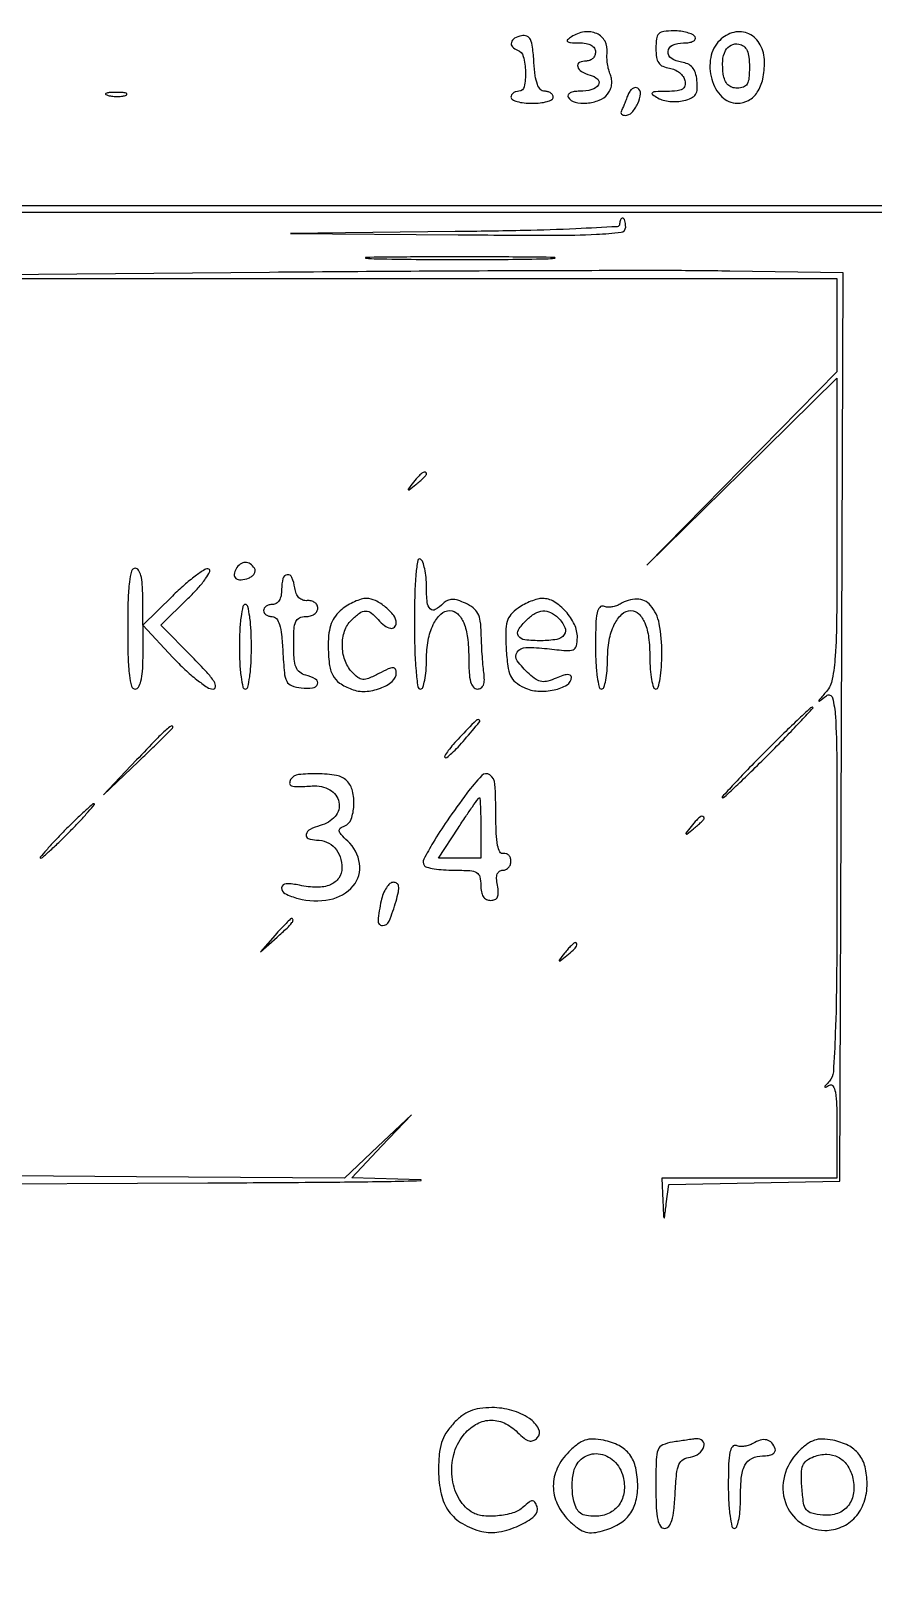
# Model space of a CAD drawing. Extents: x 121 to 921, y 24 to 639.
# Drawn here: x 405.5 to 545, y 383.6 to 639 of the extents above; entities that cross this region are included whole.
import ezdxf

# ---------------------------------------------------------------- set-up
doc = ezdxf.new("R2010")
doc.units = 0

msp = doc.modelspace()

# ---------------------------------------------------------------- linework, layer by layer
for points in [[(495, 638, 0.043106), (494.371881, 637.512621, 0.461139), (494.383071, 637.228862, 0.155556), (494.849063, 637.054211, 0.011096), (496.25, 637.015313, -0.039757), (497.428705, 636.914833, -0.084983), (498.289115, 636.616203, -0.12175), (498.809527, 636.135326, -0.146677), (499, 635.5, -0.099038), (498.885486, 634.927543, -0.097945), (498.559375, 634.440625, -0.097945), (498.072457, 634.114514, -0.099038), (497.5, 634, 0.113151), (496.360909, 633.738878, 0.357636), (496.055329, 633.078139, 0.202028), (496.676029, 632.265746, 0.066072), (498.100616, 631.683939, -0.124544), (499.361674, 630.989131, -0.361902), (499.476809, 630.072252, -0.186904), (498.369498, 629.262018, -0.065632), (496.381966, 629, 0.03685), (495.446685, 628.930977, 0.085479), (494.780573, 628.711803, 0.167127), (494.474324, 628.383847, 0.248314), (494.5, 628, 0.199602), (495.618911, 627.195788, 0.076176), (497.570176, 627.045021, 0.072168), (499.605648, 627.498125, 0.129454), (500.989431, 628.487265, 0.073122), (501.426874, 629.206, 0.064467), (501.66278, 630.0518, 0.064576), (501.675291, 630.928368, 0.07389), (501.458189, 631.737265, -0.041094), (501.182174, 632.549485, -0.025611), (500.987973, 633.536713, -0.025631), (500.895941, 634.536729, -0.041753), (500.932502, 635.387715, 0.155545), (500.584664, 637.275399, 0.167842), (499.215309, 638.544379, 0.142446), (497.155588, 638.817432, 0.106031)], [(509, 636.069551, 0.03667), (509.107866, 634.600774, 0.114699), (509.46834, 633.685042, 0.14057), (510.145071, 633.128703, 0.066861), (511.239784, 632.819551, -0.069036), (512.120946, 632.566582, -0.065066), (512.919609, 632.079806, -0.069535), (513.518456, 631.442931, -0.107272), (513.813108, 630.75, -0.105051), (513.795136, 629.894234, -0.203585), (513.398104, 629.351993, -0.110391), (512.506481, 629.059277, -0.022045), (510.823324, 628.969591, 0.006584), (508.93882, 628.927528, 0.149278), (508.431734, 628.752789, 0.507294), (508.430684, 628.465044, 0.027201), (509.322437, 627.879364, 0.068476), (510.200871, 627.518283, 0.03822), (511.341152, 627.314491, 0.037318), (512.548154, 627.283285, 0.049328), (513.635493, 627.444651, 0.047932), (514.885501, 627.889209, 0.139797), (515.570277, 628.484108, 0.132614), (515.858607, 629.371872, 0.041308), (515.813057, 630.784878, 0.048515), (515.540452, 632.052974, 0.098477), (515.048905, 632.942096, 0.110475), (514.297879, 633.512311, 0.072189), (513.25, 633.819551, -0.108973), (511.562723, 634.45112, -0.280098), (511.019298, 635.577992, -0.269552), (511.766663, 636.617261, -0.10558), (513.559017, 637, 0.035659), (514.520664, 637.068671, 0.083483), (515.205217, 637.287316, 0.1651), (515.521766, 637.615199, 0.253782), (515.5, 638, 0.146547), (515.065839, 638.385578, 0.040338), (514.1996, 638.70625, 0.037109), (513.112115, 638.926388, 0.031397), (511.940983, 639, 0.032062), (510.304512, 638.894954, 0.165332), (509.500899, 638.500895, 0.165947), (509.105611, 637.699625, 0.032361)], [(519.571429, 637.428571, 0.153169), (518.080286, 634.574278, 0.113286), (518.252843, 630.994168, 0.124674), (519.922001, 628.091314, 0.202942), (522.5, 627, 0.12742), (524.373002, 627.485194, 0.122072), (525.810332, 628.823913, 0.094165), (526.705686, 631.000937, 0.050646), (527, 633.899075, 0.122238), (526.307287, 636.69019, 0.161561), (524.427782, 638.490584, 0.171328), (521.934556, 638.751294, 0.138431)], [(486.75, 638.195288, 0.081705), (485.602779, 637.768689, 0.197529), (485.05713, 637.068092, 0.263933), (485.238002, 636.342916, 0.12274), (486.08425, 635.80525, -0.256863), (487.045046, 634.765998, -0.052691), (487.401472, 632.200572, -0.056288), (487.204954, 629.739838, -0.35899), (486.307309, 629, 0.074907), (485.807815, 628.924746, 0.088711), (485.384022, 628.70625, 0.100683), (485.10072, 628.381355, 0.129829), (485, 628, 0.277684), (485.232098, 627.614308, 0.052312), (486.028125, 627.29375, 0.042582), (487.158889, 627.072542, 0.027026), (488.5, 627, 0.027026), (489.841111, 627.072542, 0.042582), (490.971875, 627.29375, 0.052312), (491.767902, 627.614308, 0.277684), (492, 628, 0.143304), (491.888413, 628.381341, 0.099572), (491.574726, 628.70625, 0.08411), (491.105655, 628.925165, 0.067308), (490.55226, 629, -0.210221), (489.880229, 629.295614, -0.097875), (489.374915, 630.125653, -0.054767), (489.019056, 631.565475, -0.017395), (488.80226, 633.768612, 0.012921), (488.575732, 636.30311, 0.079953), (488.222439, 637.557429, 0.191148), (487.638316, 638.111432, 0.144534)], [(524.5, 632.986305, -0.022689), (524.417581, 631.170932, -0.107941), (524.106582, 630.185788, -0.176971), (523.501842, 629.676789, -0.087556), (522.5, 629.5, -0.083533), (521.608553, 629.649977, -0.113148), (520.918301, 630.081476, -0.10261), (520.440102, 630.807775, -0.059323), (520.170919, 631.822726, -0.048908), (520.074406, 634.065624, -0.105901), (520.525459, 635.722771, -0.160697), (521.458814, 636.637579, -0.163162), (522.746976, 636.810212, -0.1183), (523.553734, 636.444349, -0.120499), (524.100083, 635.754297, -0.079817), (524.407604, 634.645529, -0.027822)], [(418.269032, 628.307009, 0.037336), (419.036634, 628.167106, 0.029507), (419.880008, 628.127736, 0.030339), (420.671085, 628.185595, 0.06278), (421.269032, 628.344063, 0.31318), (421.386009, 628.52287, 0.333666), (421.257153, 628.684921, 0.052471), (420.580113, 628.787295, 0.014395), (419.5, 628.805051, 0.012823), (418.431793, 628.764444, 0.080377), (417.900903, 628.643467, 0.597527), (417.883358, 628.48334, 0.087174)], [(504.338745, 628.313382, -0.005938), (504.061286, 627.564119, -0.005723), (503.762793, 626.812368, -0.005671), (503.484779, 626.156201, -0.020715), (503.286791, 625.75, 0.123565), (503.214234, 625.464736, 0.175054), (503.301634, 625.220312, 0.144196), (503.544656, 625.056052, 0.077142), (503.905799, 625, 0.211813), (505.01497, 625.491945, 0.075478), (505.993995, 626.969396, 0.08127), (506.444395, 628.582, 0.289558), (505.995642, 629.502694, 0.172973), (505.560127, 629.595983, 0.123378), (505.092399, 629.410762, 0.09212), (504.66104, 628.960992, 0.059573)], [(503, 607.016072, -0.398356), (502.570687, 606.562726, -0.001998), (495.75436, 606.218564, -0.006334), (487.21158, 605.929832, -0.002685), (475.75, 605.749318), (448.5, 605.466492), (476.25, 605.233246, 0.001471), (491.98287, 605.147299, 0.012035), (499.163874, 605.302061, 0.018772), (503.239565, 605.641763, 0.379289), (504, 606.5, 0.031626), (503.963617, 607.074626, 0.048861), (503.853125, 607.559375, 0.06271), (503.692131, 607.895221, 0.254951), (503.5, 608, 0.188555), (503.309085, 607.92535, 0.089026), (503.146875, 607.710971, 0.068844), (503.036871, 607.392611, 0.048844)], [(462.810502, 601.251913, 0.003348), (469.282177, 601.156176, 0.002032), (476.938584, 601.125312, 0.002036), (484.536007, 601.156491, 0.003589), (490.810502, 601.252829, 0.027148), (492.259529, 601.364351, 0.926477), (492.25371, 601.470423, 0.004458), (486.545656, 601.542192, 0.000922), (476.5, 601.560392, 0.000906), (466.463481, 601.541874, 0.004718), (460.92871, 601.469399, 0.94178), (460.924768, 601.364107, 0.018971)], [(468.872445, 564.25, 0.001576), (467.99236, 563.120493, 0.377591), (468, 563, 0.377591), (468.120493, 562.99236, 0.001576), (469.25, 563.872445, 0.012436), (469.920402, 564.425681, 0.017649), (470.485937, 564.952641, 0.013803), (470.91885, 565.410139, 0.184603), (471, 565.622445, 0.307699), (470.806605, 565.90695, 0.241985), (470.426111, 565.869516, 0.065617), (469.76332, 565.306759, 0.017685)], [(421.5, 540, 0.006292), (421.560425, 535.198246, 0.024802), (421.78125, 532.25, 0.037957), (422.145075, 530.457336, 0.335469), (422.75, 530, 0.268522), (423.302387, 530.319709, 0.07033), (423.698156, 531.307624, 0.043001), (423.949599, 532.920487, 0.015362), (424.038122, 535.25), (424.076244, 540.5), (428.973986, 535.25, 0.016766), (430.979679, 533.239604, 0.021697), (432.955884, 531.542187, 0.020095), (434.685538, 530.291421, 0.147531), (435.651704, 530, 0.409175), (436.048574, 530.390089, 0.149661), (435.80836, 531.225824, 0.041826), (434.598416, 532.78288, 0.008736), (432.210651, 535.286699), (426.989622, 540.573399), (431.526598, 545.026104, 0.015728), (433.186928, 546.761422, 0.029365), (434.398989, 548.281443, 0.035197), (435.102039, 549.443547, 0.459455), (434.933877, 549.855374, 0.225762), (434.254709, 549.771876, 0.017353), (432.696039, 548.702988, 0.021105), (430.86231, 547.226122, 0.014401), (428.90209, 545.403562), (424, 540.575184), (424, 545.287592, 0.017799), (423.926512, 547.351354, 0.047059), (423.683686, 548.807518, 0.076789), (423.292156, 549.702072, 0.256662), (422.75, 550, 0.335469), (422.145075, 549.542664, 0.037957), (421.78125, 547.75, 0.024802), (421.560425, 544.801754, 0.006292)], [(439.458881, 549.933469, 0.113371), (439.136385, 548.985128, 0.261672), (439.426445, 548.317483, 0.188422), (440.275512, 548.076451, 0.067736), (441.520254, 548.369399, 0.067341), (442.088046, 548.680239, 0.097937), (442.472022, 549.100609, 0.123144), (442.614372, 549.560991, 0.153283), (442.504365, 549.992937, 0.104938), (441.817295, 550.71195, 0.155876), (440.98905, 550.958873, 0.152164), (440.156314, 550.681493, 0.098738)], [(469, 541.059017, 0.007135), (469.064926, 536.509359, 0.015411), (469.272606, 533.014754, 0.010704), (469.568055, 530.378007, 0.375776), (470, 530, 0.320877), (470.389636, 530.278751, 0.032167), (470.70625, 531.447768, 0.030952), (470.927786, 533.039416, 0.019106), (471, 534.928571, -0.044439), (471.279335, 538.06528, -0.067501), (472.119442, 540.666108, -0.089834), (473.371579, 542.396425, -0.193665), (474.871429, 543, -0.19966), (476.168511, 542.460545, -0.099474), (477.167167, 540.950241, -0.065504), (477.799224, 538.52664, -0.031082), (478, 535.3, 0.013327), (478.068432, 532.733099, 0.052684), (478.317537, 531.175421, 0.10733), (478.763253, 530.31443, 0.223427), (479.43178, 530, 0.147296), (480.038237, 530.182619, 0.154999), (480.428398, 530.66681, 0.093799), (480.584456, 531.506905, 0.031965), (480.50068, 532.75, -0.011175), (480.356423, 534.070054, -0.005097), (480.224157, 535.800048, -0.005044), (480.121725, 537.626463, -0.006918), (480.0689, 539.271439, 0.028824), (479.918681, 541.24684, 0.088165), (479.511109, 542.521812, 0.108157), (478.745037, 543.429932, 0.056821), (477.472874, 544.194313, 0.027972), (476.183291, 544.696865, 0.080539), (475.237774, 544.844544, 0.110574), (474.473706, 544.668825, 0.084978), (473.772874, 544.172874, -0.064166), (472.463803, 543.16267, -0.340745), (471.62387, 543.270539, -0.175665), (471.117561, 544.350272, -0.022677), (471, 546.940983, 0.023552), (470.92675, 548.49521, 0.030444), (470.70625, 549.90585, 0.031293), (470.387806, 551.01959, 0.17067), (470, 551.5, 0.531031), (469.554541, 551.299598, 0.01906), (469.258635, 549.097943, 0.017615), (469.059253, 545.79315, 0.006258)], [(447, 546.5, -0.04716), (446.90137, 545.456621, -0.088208), (446.6, 544.666667, -0.118484), (446.11998, 544.177821, -0.140575), (445.5, 544, 0.064853), (444.926543, 543.925306, 0.082425), (444.440625, 543.70625, 0.098894), (444.115568, 543.381354, 0.148195), (444, 543, 0.143526), (444.111767, 542.618658, 0.099544), (444.425966, 542.29375, 0.084034), (444.895797, 542.074829, 0.067194), (445.450096, 542, -0.230129), (446.142739, 541.663379, -0.092914), (446.641546, 540.706982, -0.048037), (446.985289, 539.006349, -0.012833), (447.200096, 536.25, 0.009338), (447.45148, 532.704602, 0.094375), (447.855268, 531.287879, 0.189132), (448.660502, 530.565663, 0.060748), (450.25, 530.183578, 0.056408), (452.144809, 530.180048, 0.286977), (452.935081, 530.805845, 0.363831), (452.63015, 531.626425, 0.065428), (451, 532.289749, -0.101895), (449.994824, 532.786345, -0.134863), (449.387311, 533.601056, -0.076662), (449.081016, 534.973369, -0.016645), (449, 537.40638, -0.013451), (449.068371, 539.947481, -0.089446), (449.358847, 541.175798, -0.188554), (449.962288, 541.781695, -0.104047), (451, 542, 0.067688), (451.764478, 542.103968, 0.084362), (452.4125, 542.407986, 0.099662), (452.845842, 542.859249, 0.142573), (453, 543.388889, 0.128717), (452.864252, 543.907464, 0.110032), (452.48608, 544.328993, 0.09696), (451.918796, 544.587149, 0.078403), (451.250484, 544.638889, -0.103554), (450.494976, 544.735474, -0.11597), (449.876275, 545.127197, -0.099369), (449.431141, 545.81053, -0.059569), (449.180933, 546.75, 0.062111), (448.711883, 548.475969, 0.3357), (447.927188, 548.939565, 0.314399), (447.216886, 548.312347, 0.059623)], [(456.97442, 543.18037, 0.058965), (455.917535, 542.095524, 0.072431), (455.227985, 540.862603, 0.061533), (454.848199, 539.326784, 0.029887), (454.727273, 537.30552, 0.026121), (454.891187, 534.170115, 0.095522), (455.46709, 532.274369, 0.123244), (456.61505, 530.993277, 0.057959), (458.601102, 529.961561, 0.105003), (460.850184, 529.61225, 0.074558), (463.357501, 530.130954, 0.084034), (465.326015, 531.259392, 0.224304), (466, 532.686195, 0.127342), (465.844914, 533.285257, 0.284039), (465.450249, 533.506355, 0.09682), (464.678403, 533.320834, 0.012082), (463.12141, 532.562783, -0.019207), (461.402286, 531.755889, -0.117454), (460.442209, 531.594452, -0.153206), (459.640052, 531.906772, -0.039994), (458.62141, 532.865844, -0.101832), (457.469689, 534.819855, -0.081126), (457.060271, 537.237782, -0.082973), (457.442231, 539.60871, -0.115536), (458.571429, 541.428571, -0.039257), (459.910811, 542.572665, -0.154288), (460.928446, 542.912485, -0.172997), (461.885533, 542.588423, -0.052296), (463, 541.5, 0.054324), (464.028912, 540.503231, 0.118746), (465.022863, 540.053857, 0.2377), (465.701979, 540.248049, 0.209367), (466, 540.928571, 0.165345), (465.577149, 542.172304, 0.057082), (464.238486, 543.554245, 0.056378), (462.556935, 544.643075, 0.116014), (461.039355, 545, 0.073955), (460.183764, 544.872754, 0.031412), (459.095443, 544.465484, 0.030222), (457.968325, 543.876806, 0.034743)], [(486.173406, 543.408905, 0.062186), (484.992398, 542.340837, 0.107087), (484.361754, 541.180944, 0.070374), (484.122879, 539.534998, 0.015405), (484.2009, 536.667248, 0.016353), (484.462647, 533.789608, 0.077212), (484.915397, 532.200359, 0.115055), (485.734547, 531.146532, 0.058961), (487.157716, 530.248007, 0.096794), (489.463957, 529.653271, 0.0685), (492.136978, 529.860552, 0.079108), (494.279491, 530.696647, 0.266248), (495, 531.95381, 0.267011), (494.810908, 532.282656, 0.146204), (494.344708, 532.395138, 0.069483), (493.567406, 532.243757, 0.024114), (492.504062, 531.819897, -0.037315), (491.118497, 531.309519, -0.107293), (490.101653, 531.243771, -0.108446), (489.155492, 531.605589, -0.038587), (488.004062, 532.496324, -0.050315), (486.024528, 534.687541, -0.324431), (486.015098, 536.093351, -0.237696), (487.484485, 536.864578, -0.033637), (491, 536.686406, 0.008169), (494.159485, 536.364456, 0.110819), (495.300751, 536.520081, 0.251668), (495.83754, 537.130336, 0.057147), (496, 538.547115, 0.112564), (495.510275, 540.694878, 0.070583), (494.071856, 542.846455, 0.072404), (492.145464, 544.455932, 0.138743), (490.222506, 545, 0.065693), (489.380889, 544.888943, 0.028012), (488.299867, 544.532616, 0.027122), (487.173615, 544.01794, 0.032046)], [(503.090684, 544.077207, -0.06042), (502.452386, 543.773839, -0.046657), (501.701528, 543.59824, -0.047824), (500.957162, 543.567767, -0.078095), (500.340684, 543.699509, 0.326078), (499.700613, 543.526488, 0.119501), (499.279063, 542.62757, 0.042477), (499.055438, 540.703838, 0.007706), (499, 537.106989, 0.012346), (499.06925, 534.302822, 0.022606), (499.285177, 532.026747, 0.019798), (499.593585, 530.325914, 0.35144), (500, 530, 0.320877), (500.389636, 530.278751, 0.032167), (500.70625, 531.447768, 0.030952), (500.927786, 533.039416, 0.019106), (501, 534.928571, -0.044439), (501.279335, 538.06528, -0.067501), (502.119442, 540.666108, -0.089834), (503.371579, 542.396425, -0.193665), (504.871429, 543, -0.19966), (506.168511, 542.460545, -0.099474), (507.167167, 540.950241, -0.065504), (507.799224, 538.52664, -0.031082), (508, 535.3, 0.017755), (508.072168, 533.268373, 0.028876), (508.29375, 531.556875, 0.028658), (508.609442, 530.287676, 0.328537), (509, 530, 0.338676), (509.394162, 530.301577, 0.024377), (509.707831, 531.732143, 0.026118), (509.928399, 533.64371, 0.015665), (510, 535.928571, 0.045127), (509.5579, 540.817023, 0.131474), (508.120697, 543.855372, 0.220713), (505.884369, 544.889281, 0.141677)], [(440, 537, 0.01259), (440.069433, 534.243014, 0.022889), (440.285714, 532, 0.020168), (440.594567, 530.323933, 0.350432), (441, 530, 0.350432), (441.405433, 530.323933, 0.020168), (441.714286, 532, 0.022889), (441.930567, 534.243014, 0.01259), (442, 537, 0.01259), (441.930567, 539.756986, 0.022889), (441.714286, 542, 0.020168), (441.405433, 543.676067, 0.350432), (441, 544, 0.350432), (440.594567, 543.676067, 0.020168), (440.285714, 542, 0.022889), (440.069433, 539.756986, 0.01259)], [(492.8, 541.8, -0.081041), (493.940205, 540.215205, -0.281331), (493.835647, 539.010052, -0.192659), (492.56927, 538.224688, -0.043643), (490, 538, -0.027541), (487.299373, 538.14887, -0.214283), (486.238485, 538.77377, -0.311277), (486.225503, 539.791457, -0.048692), (487.571429, 541.428571, -0.060741), (488.953112, 542.509933, -0.118504), (490.279186, 542.930075, -0.131354), (491.558061, 542.683732, -0.083667)], [(527, 519.5, 0.003149), (524.178125, 516.623155, 0.005526), (521.885351, 514.203125, 0.00173), (519.98783, 512.141162, 0.652039), (520.050055, 512, 0.189914), (520.383141, 512.131249, 0.001392), (522.591601, 514.203125, 0.004977), (525.108131, 516.625022, 0.003139), (528, 519.5, 0.003149), (530.821875, 522.376845, 0.005526), (533.114649, 524.796875, 0.00173), (535.01217, 526.858838, 0.652039), (534.949945, 527, 0.189914), (534.616859, 526.868751, 0.001392), (532.408399, 524.796875, 0.004977), (529.891869, 522.374978, 0.003139)], [(422.96584, 518.25), (417.5, 512.5), (423.25, 517.96584, 0.002429), (425.454324, 520.081711, 0.003903), (427.310938, 521.909561, 0.000843), (428.921604, 523.525668, 0.198036), (429, 523.71584, 0.580622), (428.718401, 523.876586, 0.050698), (427.887147, 523.26449, 0.016599), (426.293238, 521.721355, 0.00208)], [(476.509994, 522.010431, 0.01257), (475.442525, 520.838641, 0.020997), (474.61262, 519.794806, 0.016476), (474.030002, 518.937285, 0.376786), (474.072902, 518.665997, 0.35823), (474.36021, 518.664471, 0.01428), (475.211285, 519.397801, 0.019521), (476.225657, 520.398903, 0.011865), (477.348492, 521.655566, 0.00303), (479.784428, 524.550981, 0.502883), (479.700049, 524.89798, 0.308213), (479.21343, 524.800557, 0.002818)], [(448.5, 515, 0.151027), (448.332267, 514.353328, 0.320296), (448.635874, 513.9669, 0.079111), (449.651837, 513.837158, 0.008102), (452.079821, 513.951553, -0.142284), (455.003966, 513.29954, -0.221496), (456.504607, 511.253372, -0.23453), (455.865287, 508.887282, -0.151202), (453.389699, 507.38296, 0.055711), (451.729195, 506.763221, 0.218293), (451.064598, 505.928534, 0.380921), (451.423055, 505.248842, 0.089634), (452.8, 505, -0.101368), (454.463695, 504.659207, -0.107978), (455.816738, 503.694859, -0.102248), (456.695082, 502.204904, -0.082407), (457, 500.367388, -0.153806), (456.475527, 498.702735, -0.144316), (455.079928, 497.588626, -0.101097), (452.849719, 497.170011, -0.050101), (449.977529, 497.504936, 0.052334), (447.741176, 497.755623, 0.386217), (447.007558, 497.098992, 0.316138), (447.549586, 496.127267, 0.048252), (449.75, 495.316156, 0.112382), (454.958768, 495.144681, 0.168791), (458.856323, 497.404024, 0.218513), (459.920049, 501.092716, 0.16941), (457.947785, 504.834019, -0.015097), (456.846083, 505.924363, -0.141833), (456.542365, 506.509748, -0.293349), (456.7125, 506.943406, -0.065049), (457.447785, 507.341589, 0.218586), (458.522252, 508.440864, 0.074235), (458.966774, 510.686931, 0.070362), (458.739154, 513.119425, 0.138782), (457.8, 514.8, 0.155692), (456.120302, 515.666998, 0.036538), (452.930634, 515.969472, 0.034536), (449.787997, 515.819951, 0.229043)], [(477.692495, 512.75, 0.007797), (474.411789, 508.177133, 0.017523), (472.101754, 504.586535, 0.014931), (470.565431, 501.819131, 0.263481), (470.603243, 500.83295, 0.192814), (471.043765, 500.507509, 0.022203), (472.271353, 500.244679, 0.024173), (473.820487, 500.06074, 0.017463), (475.559017, 500, -0.01304), (478.196518, 499.931205, -0.115653), (479.305902, 499.609265, -0.209416), (479.836053, 498.904904, -0.058151), (480, 497.5, 0.046258), (480.100395, 496.417162, 0.097584), (480.411658, 495.636619, 0.129844), (480.924851, 495.16939, 0.120657), (481.616577, 495, 0.101798), (482.338475, 495.148514, 0.186522), (482.761718, 495.562712, 0.121329), (482.901758, 496.307261, 0.033343), (482.755249, 497.5, -0.034745), (482.622182, 498.608959, -0.097718), (482.734464, 499.378654, -0.160129), (483.082006, 499.829022, -0.150112), (483.638672, 500, 0.109396), (484.158026, 500.115007, 0.099823), (484.60011, 500.440625, 0.095204), (484.896587, 500.927314, 0.089563), (485, 501.5, 0.085015), (484.905157, 502.053773, 0.112004), (484.632812, 502.485937, 0.124722), (484.226183, 502.728157, 0.12222), (483.75, 502.75, -0.330496), (483.171564, 503.023019, -0.075512), (482.787027, 504.107763, -0.03778), (482.561944, 506.066462, -0.009722), (482.5, 509.251786, 0.016113), (482.339226, 514.239503, 0.222912), (481.491404, 515.780071, 0.375607), (480.144166, 515.65909, 0.031187)], [(411, 506.5, 0.005315), (409.341221, 504.773493, 0.009649), (408.027781, 503.321875, 0.005222), (407.018986, 502.138017, 0.636069), (407.083584, 502, 0.183746), (407.40394, 502.121842, 0.003583), (408.734031, 503.321875, 0.008106), (410.271216, 504.775353, 0.005286), (412, 506.5, 0.005315), (413.658779, 508.226507, 0.009649), (414.972219, 509.678125, 0.005222), (415.981014, 510.861983, 0.636069), (415.916416, 511, 0.183746), (415.59606, 510.878158, 0.003583), (414.265969, 509.678125, 0.008106), (412.728784, 508.224647, 0.005286)], [(480, 507), (480, 502), (476.492314, 502), (472.984628, 502), (476.242314, 506.982033, -0.003135), (477.509192, 508.893222, -0.005029), (478.616492, 510.505871, -0.001271), (479.59686, 511.895798, -0.224199), (479.75, 511.982033, -0.417659), (479.851186, 511.893371, -0.002465), (479.926562, 510.525972, -0.007847), (479.982038, 508.915986, -0.004687)], [(514.872445, 507.25, 0.001576), (513.99236, 506.120493, 0.377591), (514, 506, 0.377591), (514.120493, 505.99236, 0.001576), (515.25, 506.872445, 0.012436), (515.920402, 507.425681, 0.017649), (516.485937, 507.952641, 0.013803), (516.91885, 508.410139, 0.184603), (517, 508.622445, 0.307699), (516.806605, 508.90695, 0.241985), (516.426111, 508.869516, 0.065617), (515.76332, 508.306759, 0.017685)], [(463.484295, 494.928494, 0.031429), (462.976152, 491.641271, 0.433256), (463.694211, 490.834287, 0.310698), (464.808336, 491.558709, 0.028128), (465.96105, 494.864189, 0.017343), (466.353908, 496.438046, 0.088455), (466.383987, 497.336065, 0.204258), (466.094885, 497.811926, 0.156735), (465.50965, 498, 0.186312), (464.943318, 497.781383, 0.062843), (464.357522, 497.097745, 0.05219), (463.841905, 496.104116, 0.039566)], [(445.924314, 489.25), (443.5, 486.5), (446.25, 488.924314, 0.007047), (447.901388, 490.422009, 0.038158), (448.720118, 491.311864, 0.157803), (448.891157, 491.773973, 0.426412), (448.674314, 492, 0.194102), (448.471891, 491.918342, 0.004632), (447.732156, 491.192187, 0.009492), (446.876984, 490.303915, 0.006223)], [(493.872445, 486.25, 0.001576), (492.99236, 485.120493, 0.377591), (493, 485, 0.377591), (493.120493, 484.99236, 0.001576), (494.25, 485.872445, 0.017685), (495.306759, 486.76332, 0.065617), (495.869516, 487.426111, 0.241985), (495.90695, 487.806605, 0.307699), (495.622445, 488, 0.184603), (495.410139, 487.91885, 0.013803), (494.952641, 487.485937, 0.017649), (494.425681, 486.920402, 0.012436)], [(475.452251, 408.353977, 0.044724), (474.233035, 406.776597, 0.066338), (473.496072, 405.195418, 0.054798), (473.115827, 403.261883, 0.021176), (473, 400.528291, 0.055692), (473.427901, 396.69856, 0.099638), (474.717623, 393.81949, 0.106645), (476.947401, 391.789509, 0.07083), (480.165245, 390.486994, 0.107944), (483.007765, 390.406981, 0.059589), (486.336681, 391.458486, 0.066609), (488.90147, 393.059387, 0.322029), (489.312906, 394.626962, 0.051881), (488.941636, 395.35772, 0.264422), (488.552306, 395.560428, 0.158095), (488.028145, 395.368757, 0.017852), (487.047704, 394.543172, -0.111026), (485.32327, 393.568569, -0.050935), (482.774082, 393.074374, -0.051018), (480.197977, 393.105914, -0.119194), (478.399704, 393.765313, -0.125737), (476.253967, 396.153836, -0.09448), (475.228421, 399.54905, -0.090552), (475.506357, 403.215012, -0.10292), (477.07258, 406.365141, -0.088998), (479.117593, 408.183331, -0.123128), (481.449955, 408.915565, -0.123088), (483.853024, 408.463953, -0.088905), (486.1, 406.9, 0.026444), (487.189021, 405.920459, 0.100643), (487.996368, 405.501134, 0.163218), (488.682496, 405.532138, 0.106829), (489.35, 405.970983, 0.326621), (489.57312, 407.499338, 0.124186), (488.045596, 409.194117, 0.078328), (485.142197, 410.539101, 0.069481), (481.841467, 411, 0.03469), (479.818592, 410.859484, 0.063568), (478.226437, 410.426256, 0.066401), (476.840201, 409.622873, 0.041408)], [(494.566288, 403.657197, 0.086718), (492.674245, 400.963858, 0.109934), (492.011198, 398.004383, 0.11012), (492.666179, 395.046835, 0.087245), (494.550323, 392.358768, 0.031257), (495.948453, 391.125311, 0.079444), (497.131576, 390.476116, 0.092819), (498.342188, 390.282992, 0.054462), (499.800323, 390.482133, 0.059809), (502.560932, 391.533942, 0.099156), (504.49015, 393.097754, 0.103542), (505.615863, 395.230719, 0.06993), (506, 397.963858, 0.053524), (505.672112, 401.018093, 0.106922), (504.670945, 403.218909, 0.115557), (502.912238, 404.702476, 0.069295), (500.316288, 405.598271, 0.041111), (498.578851, 405.793217, 0.089016), (497.254027, 405.595695, 0.082954), (496.022737, 404.937207, 0.032205)], [(511.75, 405.283746, 0.06583), (510.131605, 404.815187, 0.202578), (509.364176, 404.004126, 0.08355), (509.055013, 402.407807, 0.006148), (509, 397.933578, 0.008847), (509.062099, 394.424335, 0.042721), (509.302285, 392.445365, 0.094588), (509.746818, 391.378468, 0.251988), (510.450096, 391, 0.230129), (511.142739, 391.336621, 0.092914), (511.641546, 392.293018, 0.048037), (511.985289, 393.993651, 0.012833), (512.200096, 396.75, -0.010457), (512.441644, 400.051971, -0.076094), (512.827231, 401.588757, -0.162301), (513.534611, 402.396067, -0.097407), (514.75, 402.819551, 0.128415), (516.139792, 403.40144, 0.15117), (516.964358, 404.559417, 0.281535), (516.743278, 405.503, 0.231793), (515.75, 405.850168, 0.004175), (515.089912, 405.765449, 0.001169), (514.059375, 405.621976, 0.001179), (512.894529, 405.454225, 0.00124)], [(525.090684, 405.076264, -0.06041), (524.452387, 404.773255, -0.046631), (523.701528, 404.597963, -0.047795), (522.957161, 404.567697, -0.07804), (522.340684, 404.699509, 0.326078), (521.700613, 404.526488, 0.119501), (521.279063, 403.62757, 0.042477), (521.055438, 401.703838, 0.007706), (521, 398.106989, 0.012346), (521.06925, 395.302822, 0.022606), (521.285177, 393.026747, 0.019798), (521.593585, 391.325914, 0.35144), (522, 391, 0.308329), (522.38829, 391.264596, 0.037991), (522.70625, 392.29785, 0.034326), (522.927702, 393.72483, 0.021337), (523, 395.418213, -0.020417), (523.158229, 399.291593, -0.093099), (523.751187, 401.456682, -0.168679), (524.886238, 402.587667, -0.112823), (526.690322, 403, 0.040923), (527.664255, 403.079846, 0.088997), (528.36869, 403.329923, 0.146527), (528.735716, 403.715186, 0.20061), (528.770833, 404.1875, 0.105451), (528.209397, 405.141609, 0.149047), (527.3656, 405.639274, 0.129823), (526.295117, 405.616537, 0.071233)], [(532.566288, 403.657197, 0.132917), (530.296644, 399.703391, 0.147489), (530.45493, 395.313298, 0.157823), (532.970946, 391.947881, 0.155169), (537, 390.666667, 0.101349), (539.778571, 391.235723, 0.108517), (542.032659, 392.845634, 0.102486), (543.493338, 395.337788, 0.081652), (544, 398.419654, 0.061546), (543.655919, 401.204389, 0.106353), (542.6289, 403.2889, 0.109434), (540.860099, 404.728357, 0.067901), (538.316288, 405.598271, 0.041111), (536.578851, 405.793217, 0.089016), (535.254027, 405.595695, 0.082954), (534.022737, 404.937207, 0.032205)], [(503.573224, 399.564276, -0.092066), (503.7301, 397.049075, -0.122818), (502.914708, 394.919929, -0.130352), (501.242845, 393.507717, -0.110993), (498.983868, 393, -0.040378), (497.486439, 393.121122, -0.112741), (496.516064, 393.51542, -0.124517), (495.869327, 394.263987, -0.054775), (495.410644, 395.5, -0.037218), (495.214271, 396.633768, -0.023347), (495.14642, 397.9785, -0.023398), (495.204054, 399.316169, -0.039035), (495.392274, 400.426807, -0.175434), (496.904359, 402.669407, -0.185916), (499.460427, 403.356471, -0.164783), (502.054171, 402.161662, -0.142601)], [(541.573224, 399.564276, -0.089952), (541.75001, 396.909067, -0.136217), (540.888438, 394.774961, -0.145829), (539.106007, 393.484331, -0.108843), (536.68356, 393.191597, -0.035994), (534.820965, 393.508506, -0.171092), (533.930216, 394.091321, -0.128733), (533.464834, 395.20305, -0.017057), (533.191976, 397.76076, -0.017844), (533.105106, 400.140728, -0.093374), (533.345662, 401.42327, -0.144974), (533.982033, 402.243972, -0.065698), (535.191976, 402.892594, -0.092187), (537.301645, 403.270015, -0.119041), (539.204966, 402.796579, -0.119216), (540.680482, 401.507476, -0.092641)]]:
    msp.add_lwpolyline(points, format="xyb", close=True)
for points in [[(891.245767, 378.500013), (891.5, 610.000027), (506.25, 610.000013), (121, 610)], [(309, 609), (506.5, 609), (704, 609)]]:
    msp.add_lwpolyline(points)
for points in [[(394.603417, 597.976057), (466.801708, 597.986402), (539, 597.996747), (539, 590.259746), (539, 582.522744), (523.25, 566.511387), (507.5, 550.500031), (523.25, 565.987916), (539, 581.4758), (539, 556.566641, -0.001751), (538.949083, 542.029132, -0.014448), (538.711746, 535.420869, -0.030994), (538.230565, 531.645273, -0.129497), (537.25, 529.595974, 0.000873), (536.061498, 528.190949, 0.176901), (536, 528.022569, 0.621148), (536.074767, 527.985605, 0.001609), (537.25, 528.889678, -0.537591), (538.253798, 528.548549, -0.049912), (538.746908, 525.432146, -0.013373), (538.96296, 518.337833, -0.000925), (539, 498.322445, -0.001813), (538.94272, 482.521384, -0.007576), (538.729664, 473.01258, -0.006297), (538.407009, 466.583924, -0.173055), (537.75, 465.053296, 0.004358), (537.075073, 464.313322, 0.184745), (537, 464.117076, 0.561535), (537.095303, 464.058975, 0.009535), (537.75, 464.412313, -0.398626), (538.340638, 464.264843, -0.100106), (538.733116, 463.246698, -0.035436), (538.94651, 461.065879, -0.006675), (539, 457.059017), (539, 449), (524.5, 449), (510, 449), (510.160037, 445.25, 0.000497), (510.275473, 442.606739, 0.195491), (510.352563, 442.438981, 0.612339), (510.437251, 442.469411, 0.000771), (510.721376, 444.722918), (511.122677, 447.945835), (525.311339, 448.222918), (539.5, 448.5), (539.756315, 523.707252), (540.01263, 598.914505), (521.256315, 599.207252, 0.003851), (510.581843, 599.291623, 0.00073), (491.119043, 599.26713, 0.000779), (468.389337, 599.16993, 0.000715), (445, 599), (387.5, 598.5)], [(388.038104, 448), (434.769052, 448.213756, 0.000739), (451.976473, 448.317916, 0.001901), (464.415661, 448.458916, 0.005622), (470.072165, 448.60818, 0.967689), (470.071495, 448.748177), (458.64299, 449.068841), (463.571042, 454.284421), (468.499093, 459.5), (462.954565, 454.236631), (457.410036, 448.973263), (422.955018, 449.236631), (388.5, 449.5)]]:
    msp.add_lwpolyline(points, format="xyb")

doc.saveas('drawing.dxf')
